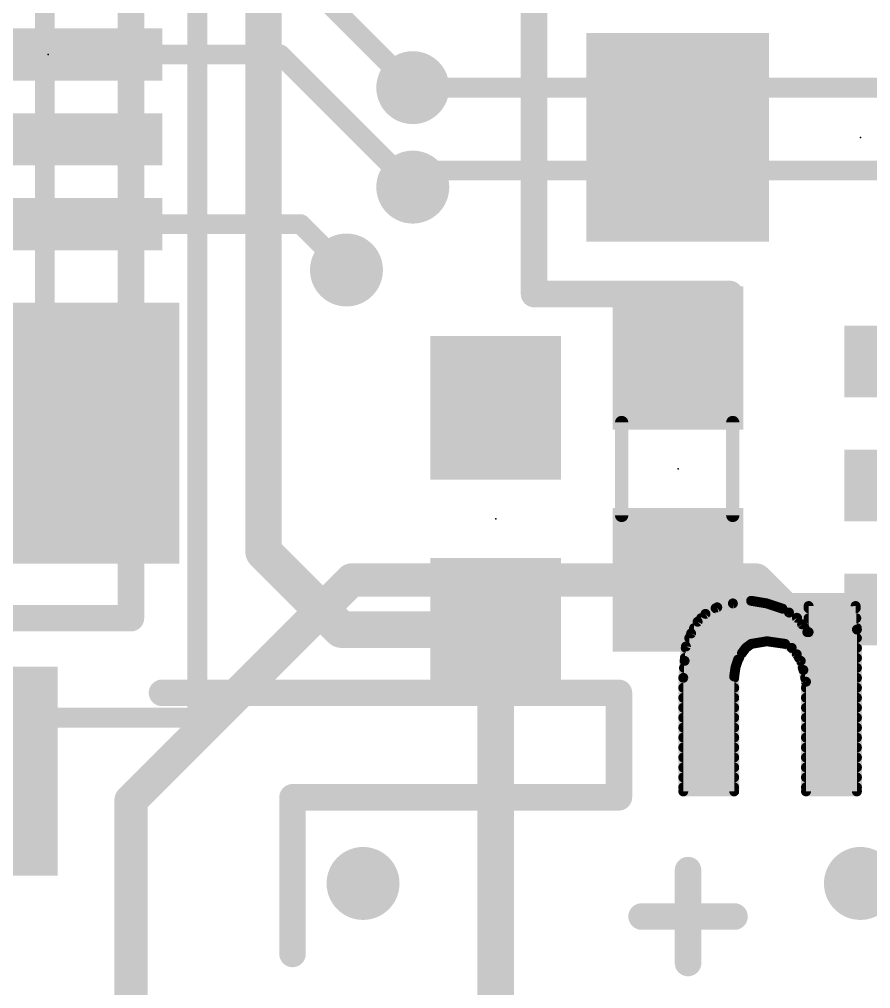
# Model space of a CAD drawing. Extents: x -34 to 73, y -65 to 31.
# Drawn here: x 3.72 to 10.24, y 13.16 to 20.59 of the extents above; entities that cross this region are included whole.
import ezdxf

# ---------------------------------------------------------------- set-up
doc = ezdxf.new("R2010")
doc.units = 0
for name, color, linetype in [('1', 12, 'CONTINUOUS'), ('16', 53, 'CONTINUOUS'), ('18', 110, 'CONTINUOUS'), ('21', 41, 'CONTINUOUS'), ('22', 40, 'CONTINUOUS'), ('23', 53, 'CONTINUOUS'), ('24', 53, 'CONTINUOUS'), ('51', 53, 'CONTINUOUS')]:
    doc.layers.add(name, color=color, linetype=linetype)

# ---------------------------------------------------------------- blocks, each defined once
blk = doc.blocks.new('RECT')
blk.add_solid([(-0.5, -0.5), (0.5, -0.5), (-0.5, 0.5), (0.5, 0.5)])
blk = doc.blocks.new('RECT208000X160000R100')
at = {"const_width": 0.5}
blk.add_lwpolyline([(0.4, 0), (0.4, 0, 0.4142), (0.15, 0.25), (-0.15, 0.25, 0.4142), (-0.4, 0), (-0.4, 0, 0.4142), (-0.15, -0.25), (0.15, -0.25, 0.4142)], format="xyb", close=True, dxfattribs=at)
blk.add_solid([(-0.1754, -0.0254), (0.1754, -0.0254), (-0.1754, 0.0254), (0.1754, 0.0254)])
blk = doc.blocks.new('ROUNDV')
at = {"const_width": 0.5}
blk.add_lwpolyline([(0, -0.25, 1), (0, 0.25, 1), (0, -0.25)], format="xyb", dxfattribs=at)

msp = doc.modelspace()

# ---------------------------------------------------------------- linework, layer by layer
at = {"layer": '1'}
for points, const_width in [([(5.08, 25.4), (5.08, 15.24)], 0.1524), ([(4.572, 24.892), (4.572, 16.002)], 0.2032), ([(5.827, 20.97), (6.731, 20.066)], 0.1524), ([(3.937, 20.32), (5.715, 20.32)], 0.1524), ([(5.715, 20.32), (6.731, 19.304)], 0.1524), ([(3.937, 19.02), (5.872, 19.02)], 0.1524), ([(6.223, 18.669), (5.872, 19.02)], 0.1524), ([(4.572, 14.605), (6.262, 16.295)], 0.254), ([(6.262, 16.295), (8.763, 16.295)], 0.254), ([(8.763, 16.295), (9.359, 16.295)], 0.254), ([(9.359, 16.295), (9.586, 16.068)], 0.254), ([(9.586, 16.068), (10.6379, 16.068)], 0.254), ([(4.572, 16.002), (0, 16.002)], 0.2032), ([(5.08, 15.24), (0, 15.24)], 0.1524), ([(4.572, 8.255), (4.572, 14.605)], 0.254)]:
    msp.add_lwpolyline(points, dxfattribs=dict(at, const_width=const_width))
for points, const_width in [([(3.937, 20.3581, 1), (3.937, 20.2819)], 0.0762), ([(5.7419, 20.3469, 1), (5.6881, 20.2931)], 0.0762), ([(5.715, 20.2819, 1), (5.715, 20.3581)], 0.0762), ([(6.7041, 20.0391, 1), (6.7579, 20.0929)], 0.0762), ([(6.7041, 19.2771, 1), (6.7579, 19.3309)], 0.0762), ([(3.937, 19.0581, 1), (3.937, 18.9819)], 0.0762), ([(5.8989, 19.0469, 1), (5.8451, 18.9931)], 0.0762), ([(5.872, 18.9819, 1), (5.872, 19.0581)], 0.0762), ([(6.1961, 18.6421, 1), (6.2499, 18.6959)], 0.0762), ([(6.262, 16.3585, 1), (6.262, 16.2315)], 0.127), ([(6.3069, 16.2501, 1), (6.2171, 16.3399)], 0.127), ([(8.763, 16.3585, 1), (8.763, 16.2315)], 0.127), ([(8.763, 16.2315, 1), (8.763, 16.3585)], 0.127), ([(9.4039, 16.3399, 1), (9.3141, 16.2501)], 0.127), ([(9.359, 16.2315, 1), (9.359, 16.3585)], 0.127), ([(9.586, 16.1315, 1), (9.586, 16.0045)], 0.127), ([(9.5411, 16.0231, 1), (9.6309, 16.1129)], 0.127), ([(4.5212, 16.002, 1), (4.6228, 16.002)], 0.1016), ([(4.572, 15.9512, 1), (4.572, 16.0528)], 0.1016), ([(5.08, 15.2019, 1), (5.08, 15.2781)], 0.0762), ([(5.0419, 15.24, 1), (5.1181, 15.24)], 0.0762), ([(4.6355, 14.605, 1), (4.5085, 14.605)], 0.127), ([(4.5271, 14.6499, 1), (4.6169, 14.5601)], 0.127)]:
    msp.add_lwpolyline(points, format="xyb", dxfattribs=dict(at, const_width=const_width))
at = {"layer": '16'}
for points, const_width in [([(5.08, 15.24), (5.08, 25.4)], 0.1524), ([(4.572, 16.002), (4.572, 24.892)], 0.2032), ([(5.588, 16.51), (5.588, 21.62)], 0.2794), ([(6.731, 20.066), (12.065, 20.066)], 0.1524), ([(6.858, 19.431), (6.731, 19.304)], 0.1524), ([(6.858, 19.431), (11.938, 19.431)], 0.1524), ([(6.184, 15.914), (5.588, 16.51)], 0.2794), ([(0, 16.002), (4.572, 16.002)], 0.2032), ([(7.366, 15.914), (6.184, 15.914)], 0.2794), ([(7.366, 15.914), (7.366, 12.827)], 0.2794), ([(0, 15.24), (5.08, 15.24)], 0.1524)]:
    msp.add_lwpolyline(points, dxfattribs=dict(at, const_width=const_width))
for points, const_width in [([(6.731, 20.1041, 1), (6.731, 20.0279)], 0.0762), ([(6.858, 19.4691, 1), (6.858, 19.3929)], 0.0762), ([(6.8849, 19.4041, 1), (6.8311, 19.4579)], 0.0762), ([(6.7041, 19.3309, 1), (6.7579, 19.2771)], 0.0762), ([(5.6374, 16.5594, 1), (5.5386, 16.4606)], 0.1397), ([(5.5182, 16.51, 1), (5.6578, 16.51)], 0.1397), ([(4.5212, 16.002, 1), (4.6228, 16.002)], 0.1016), ([(4.572, 15.9512, 1), (4.572, 16.0528)], 0.1016), ([(6.184, 15.9839, 1), (6.184, 15.8442)], 0.1397), ([(7.4359, 15.914, 1), (7.2962, 15.914)], 0.1397), ([(7.366, 15.8442, 1), (7.366, 15.9839)], 0.1397), ([(6.1346, 15.8646, 1), (6.2334, 15.9634)], 0.1397), ([(5.08, 15.2019, 1), (5.08, 15.2781)], 0.0762), ([(5.0419, 15.24, 1), (5.1181, 15.24)], 0.0762)]:
    msp.add_lwpolyline(points, format="xyb", dxfattribs=dict(at, const_width=const_width))
at = {"layer": '21', "const_width": 0.2032}
for points in [[(8.31, 15.43), (4.81, 15.43)], [(8.31, 14.63), (8.31, 15.43)], [(5.81, 13.43), (5.81, 14.63)], [(5.81, 14.63), (8.31, 14.63)], [(8.8395, 14.0724), (8.8395, 13.3605)], [(8.4836, 13.7165), (9.1954, 13.7165)]]:
    msp.add_lwpolyline(points, dxfattribs=at)
at = {"layer": '21', "const_width": 0.1016}
for points in [[(4.81, 15.4808, 1), (4.81, 15.3792)], [(8.3608, 15.43, 1), (8.2592, 15.43)], [(8.31, 15.3792, 1), (8.31, 15.4808)], [(5.8608, 14.63, 1), (5.7592, 14.63)], [(5.81, 14.6808, 1), (5.81, 14.5792)], [(8.31, 14.5792, 1), (8.31, 14.6808)], [(8.2592, 14.63, 1), (8.3608, 14.63)], [(8.8903, 14.0724, 1), (8.7887, 14.0724)], [(8.4836, 13.7673, 1), (8.4836, 13.6657)], [(9.1954, 13.6657, 1), (9.1954, 13.7673)], [(5.7592, 13.43, 1), (5.8608, 13.43)], [(8.7887, 13.3605, 1), (8.8903, 13.3605)]]:
    msp.add_lwpolyline(points, format="xyb", dxfattribs=at)
at = {"layer": '22', "const_width": 0.0762}
for points in [[(9.063, 16.085), (8.973, 16.035)], [(9.0508, 16.0782), (9.5534, 16.0782)], [(9.183, 16.115), (9.063, 16.085)], [(9.323, 16.135), (9.183, 16.115)], [(9.383, 16.125), (9.323, 16.135)], [(9.443, 16.115), (9.383, 16.125)], [(9.503, 16.095), (9.443, 16.115)], [(9.563, 16.075), (9.503, 16.095)], [(9.613, 16.045), (9.563, 16.075)], [(10.123, 16.095), (9.763, 16.095)], [(9.763, 16.095), (9.763, 15.895)], [(9.763, 16.0782), (10.1239, 16.0782)], [(10.133, 15.915), (10.123, 16.095)], [(8.973, 16.035), (8.913, 15.975)], [(8.94, 16.002), (9.6754, 16.002)], [(9.673, 16.005), (9.613, 16.045)], [(9.713, 15.955), (9.673, 16.005)], [(9.763, 16.002), (10.1282, 16.002)], [(8.913, 15.975), (8.863, 15.885)], [(8.8857, 15.9258), (9.7325, 15.9258)], [(9.753, 15.895), (9.713, 15.955)], [(9.763, 15.9258), (10.1324, 15.9258)], [(8.863, 15.885), (8.823, 15.785)], [(9.763, 15.895), (9.753, 15.895)], [(10.133, 14.675), (10.133, 15.915)], [(8.823, 15.785), (8.813, 15.675)], [(8.8488, 15.8496), (10.133, 15.8496)], [(9.283, 15.775), (9.323, 15.805)], [(9.323, 15.805), (9.383, 15.815)], [(9.383, 15.815), (9.443, 15.825)], [(9.443, 15.825), (9.513, 15.815)], [(9.513, 15.815), (9.583, 15.805)], [(9.583, 15.805), (9.633, 15.775)], [(8.8219, 15.7734), (9.2818, 15.7734)], [(9.223, 15.685), (9.253, 15.735)], [(9.253, 15.735), (9.283, 15.775)], [(9.633, 15.775), (9.673, 15.725)], [(9.6343, 15.7734), (10.133, 15.7734)], [(9.673, 15.725), (9.703, 15.675)], [(8.813, 15.675), (8.803, 15.545)], [(8.815, 15.6972), (9.2303, 15.6972)], [(9.203, 15.625), (9.223, 15.685)], [(9.6897, 15.6972), (10.133, 15.6972)], [(9.703, 15.675), (9.723, 15.605)], [(8.8088, 15.621), (9.2024, 15.621)], [(9.193, 15.555), (9.203, 15.625)], [(9.193, 14.675), (9.193, 15.555)], [(9.7184, 15.621), (10.133, 15.621)], [(9.723, 15.605), (9.743, 15.515)], [(8.803, 15.545), (8.803, 14.675)], [(8.803, 15.5448), (9.193, 15.5448)], [(9.7364, 15.5448), (10.133, 15.5448)], [(9.743, 15.515), (9.743, 14.675)], [(8.803, 15.4686), (9.193, 15.4686)], [(9.743, 15.4686), (10.133, 15.4686)], [(8.803, 15.3924), (9.193, 15.3924)], [(9.743, 15.3924), (10.133, 15.3924)], [(8.803, 15.3162), (9.193, 15.3162)], [(9.743, 15.3162), (10.133, 15.3162)], [(8.803, 15.24), (9.193, 15.24)], [(9.743, 15.24), (10.133, 15.24)], [(8.803, 15.1638), (9.193, 15.1638)], [(9.743, 15.1638), (10.133, 15.1638)], [(8.803, 15.0876), (9.193, 15.0876)], [(9.743, 15.0876), (10.133, 15.0876)], [(8.803, 15.0114), (9.193, 15.0114)], [(9.743, 15.0114), (10.133, 15.0114)], [(8.803, 14.9352), (9.193, 14.9352)], [(9.743, 14.9352), (10.133, 14.9352)], [(8.803, 14.859), (9.193, 14.859)], [(9.743, 14.859), (10.133, 14.859)], [(8.803, 14.7828), (9.193, 14.7828)], [(9.743, 14.7828), (10.133, 14.7828)], [(8.803, 14.7066), (9.193, 14.7066)], [(8.803, 14.675), (9.193, 14.675)], [(9.743, 14.7066), (10.133, 14.7066)], [(9.743, 14.675), (10.133, 14.675)]]:
    msp.add_lwpolyline(points, dxfattribs=at)
at = {"layer": '22', "const_width": 0.0381}
for points in [[(9.0508, 16.0973, 1), (9.0508, 16.0592)], [(9.0584, 16.1035, 1), (9.0676, 16.0665)], [(9.0723, 16.0683, 1), (9.0537, 16.1017)], [(9.1803, 16.1339, 1), (9.1857, 16.0961)], [(9.1876, 16.0965, 1), (9.1784, 16.1335)], [(9.3261, 16.1538, 1), (9.3199, 16.1162)], [(9.3257, 16.1161, 1), (9.3203, 16.1539)], [(9.3861, 16.1438, 1), (9.3799, 16.1062)], [(9.3799, 16.1062, 1), (9.3861, 16.1438)], [(9.449, 16.1331, 1), (9.437, 16.0969)], [(9.4399, 16.0962, 1), (9.4461, 16.1338)], [(9.509, 16.1131, 1), (9.497, 16.0769)], [(9.497, 16.0769, 1), (9.509, 16.1131)], [(9.5728, 16.0913, 1), (9.5532, 16.0587)], [(9.5534, 16.0592, 1), (9.5534, 16.0973)], [(9.557, 16.0569, 1), (9.569, 16.0931)], [(9.782, 16.095, 1), (9.7439, 16.095)], [(9.763, 16.1141, 1), (9.763, 16.076)], [(9.763, 16.0973, 1), (9.763, 16.0592)], [(10.142, 16.0961, 1), (10.104, 16.0939)], [(10.123, 16.076, 1), (10.123, 16.1141)], [(10.1239, 16.0592, 1), (10.1239, 16.0973)], [(8.94, 16.0211, 1), (8.94, 15.983)], [(8.9637, 16.0517, 1), (8.9823, 16.0183)], [(8.9865, 16.0215, 1), (8.9595, 16.0485)], [(9.6236, 16.0609, 1), (9.6024, 16.0291)], [(9.6032, 16.0287, 1), (9.6228, 16.0613)], [(9.6879, 16.0169, 1), (9.6581, 15.9931)], [(9.6624, 15.9891, 1), (9.6836, 16.0209)], [(9.6754, 15.983, 1), (9.6754, 16.0211)], [(9.763, 16.0211, 1), (9.763, 15.983)], [(10.1282, 15.983, 1), (10.1282, 16.0211)], [(8.8857, 15.9449, 1), (8.8857, 15.9068)], [(8.8995, 15.9885, 1), (8.9265, 15.9615)], [(8.9297, 15.9657, 1), (8.8963, 15.9843)], [(9.7289, 15.9656, 1), (9.6971, 15.9444)], [(9.6981, 15.9431, 1), (9.7279, 15.9669)], [(9.7325, 15.9068, 1), (9.7325, 15.9449)], [(9.763, 15.9449, 1), (9.763, 15.9068)], [(10.1324, 15.9068, 1), (10.1324, 15.9449)], [(8.8463, 15.8943, 1), (8.8797, 15.8757)], [(8.8807, 15.8779, 1), (8.8453, 15.8921)], [(9.753, 15.9141, 1), (9.753, 15.876)], [(9.7371, 15.8844, 1), (9.7689, 15.9056)], [(9.7439, 15.895, 1), (9.782, 15.895)], [(9.763, 15.876, 1), (9.763, 15.9141)], [(10.114, 15.9139, 1), (10.152, 15.9161)], [(10.1521, 15.915, 1), (10.114, 15.915)], [(8.842, 15.7833, 1), (8.804, 15.7867)], [(8.8488, 15.8687, 1), (8.8488, 15.8306)], [(9.3199, 15.8238, 1), (9.3261, 15.7862)], [(9.3344, 15.7898, 1), (9.3116, 15.8202)], [(9.3799, 15.8338, 1), (9.3861, 15.7962)], [(9.3861, 15.7962, 1), (9.3799, 15.8338)], [(9.4457, 15.8439, 1), (9.4403, 15.8061)], [(9.4461, 15.8062, 1), (9.4399, 15.8438)], [(9.5157, 15.8339, 1), (9.5103, 15.7961)], [(9.5103, 15.7961, 1), (9.5157, 15.8339)], [(9.5928, 15.8213, 1), (9.5732, 15.7887)], [(9.5803, 15.7861, 1), (9.5857, 15.8239)], [(10.133, 15.8306, 1), (10.133, 15.8687)], [(8.8219, 15.7925, 1), (8.8219, 15.7544)], [(8.8053, 15.7921, 1), (8.8407, 15.7779)], [(9.2378, 15.7464, 1), (9.2682, 15.7236)], [(9.2693, 15.7252, 1), (9.2367, 15.7448)], [(9.2716, 15.7902, 1), (9.2944, 15.7598)], [(9.2982, 15.7636, 1), (9.2678, 15.7864)], [(9.2818, 15.7544, 1), (9.2818, 15.7925)], [(9.6479, 15.7869, 1), (9.6181, 15.7631)], [(9.6343, 15.7925, 1), (9.6343, 15.7544)], [(9.6232, 15.7587, 1), (9.6428, 15.7913)], [(9.6893, 15.7348, 1), (9.6567, 15.7152)], [(9.6581, 15.7131, 1), (9.6879, 15.7369)], [(10.133, 15.7544, 1), (10.133, 15.7925)], [(8.794, 15.6767, 1), (8.832, 15.6733)], [(8.832, 15.6735, 1), (8.794, 15.6765)], [(8.815, 15.7163, 1), (8.815, 15.6782)], [(9.2067, 15.6948, 1), (9.2393, 15.6752)], [(9.2411, 15.679, 1), (9.2049, 15.691)], [(9.2303, 15.6782, 1), (9.2303, 15.7163)], [(9.6897, 15.7163, 1), (9.6897, 15.6782)], [(9.7213, 15.6802, 1), (9.6847, 15.6698)], [(9.6867, 15.6652, 1), (9.7193, 15.6848)], [(10.133, 15.6782, 1), (10.133, 15.7163)], [(8.8088, 15.6401, 1), (8.8088, 15.602)], [(9.212, 15.555, 1), (9.1739, 15.555)], [(9.1849, 15.631, 1), (9.2211, 15.619)], [(9.2219, 15.6223, 1), (9.1841, 15.6277)], [(9.2024, 15.602, 1), (9.2024, 15.6401)], [(9.7184, 15.6401, 1), (9.7184, 15.602)], [(9.7416, 15.6091, 1), (9.7044, 15.6009)], [(9.7047, 15.5998, 1), (9.7413, 15.6102)], [(10.133, 15.602, 1), (10.133, 15.6401)], [(8.803, 15.5639, 1), (8.803, 15.5258)], [(8.784, 15.5465, 1), (8.822, 15.5435)], [(8.8221, 15.545, 1), (8.784, 15.545)], [(9.1741, 15.5577, 1), (9.2119, 15.5523)], [(9.193, 15.5258, 1), (9.193, 15.5639)], [(9.7364, 15.5639, 1), (9.7364, 15.5258)], [(9.7621, 15.515, 1), (9.724, 15.515)], [(9.7244, 15.5109, 1), (9.7616, 15.5191)], [(10.133, 15.5258, 1), (10.133, 15.5639)], [(8.803, 15.4877, 1), (8.803, 15.4496)], [(9.193, 15.4496, 1), (9.193, 15.4877)], [(9.743, 15.4877, 1), (9.743, 15.4496)], [(10.133, 15.4496, 1), (10.133, 15.4877)], [(8.803, 15.4115, 1), (8.803, 15.3734)], [(9.193, 15.3734, 1), (9.193, 15.4115)], [(9.743, 15.4115, 1), (9.743, 15.3734)], [(10.133, 15.3734, 1), (10.133, 15.4115)], [(8.803, 15.3353, 1), (8.803, 15.2972)], [(9.193, 15.2972, 1), (9.193, 15.3353)], [(9.743, 15.3353, 1), (9.743, 15.2972)], [(10.133, 15.2972, 1), (10.133, 15.3353)], [(8.803, 15.2591, 1), (8.803, 15.221)], [(9.193, 15.221, 1), (9.193, 15.2591)], [(9.743, 15.2591, 1), (9.743, 15.221)], [(10.133, 15.221, 1), (10.133, 15.2591)], [(8.803, 15.1829, 1), (8.803, 15.1448)], [(9.193, 15.1448, 1), (9.193, 15.1829)], [(9.743, 15.1829, 1), (9.743, 15.1448)], [(10.133, 15.1448, 1), (10.133, 15.1829)], [(8.803, 15.1067, 1), (8.803, 15.0686)], [(9.193, 15.0686, 1), (9.193, 15.1067)], [(9.743, 15.1067, 1), (9.743, 15.0686)], [(10.133, 15.0686, 1), (10.133, 15.1067)], [(8.803, 15.0305, 1), (8.803, 14.9924)], [(9.193, 14.9924, 1), (9.193, 15.0305)], [(9.743, 15.0305, 1), (9.743, 14.9924)], [(10.133, 14.9924, 1), (10.133, 15.0305)], [(8.803, 14.9543, 1), (8.803, 14.9162)], [(9.193, 14.9162, 1), (9.193, 14.9543)], [(9.743, 14.9543, 1), (9.743, 14.9162)], [(10.133, 14.9162, 1), (10.133, 14.9543)], [(8.803, 14.878, 1), (8.803, 14.8399)], [(9.193, 14.8399, 1), (9.193, 14.878)], [(9.743, 14.878, 1), (9.743, 14.8399)], [(10.133, 14.8399, 1), (10.133, 14.878)], [(8.803, 14.8018, 1), (8.803, 14.7637)], [(9.193, 14.7637, 1), (9.193, 14.8018)], [(9.743, 14.8018, 1), (9.743, 14.7637)], [(10.133, 14.7637, 1), (10.133, 14.8018)], [(8.803, 14.7256, 1), (8.803, 14.6875)], [(8.803, 14.6941, 1), (8.803, 14.656)], [(9.193, 14.6875, 1), (9.193, 14.7256)], [(9.193, 14.656, 1), (9.193, 14.6941)], [(9.743, 14.7256, 1), (9.743, 14.6875)], [(9.743, 14.6941, 1), (9.743, 14.656)], [(10.133, 14.6875, 1), (10.133, 14.7256)], [(10.133, 14.656, 1), (10.133, 14.6941)], [(8.784, 14.675, 1), (8.8221, 14.675)], [(9.1739, 14.675, 1), (9.212, 14.675)], [(9.724, 14.675, 1), (9.7621, 14.675)], [(10.114, 14.675, 1), (10.1521, 14.675)]]:
    msp.add_lwpolyline(points, format="xyb", dxfattribs=at)
at = {"layer": '23'}
for p in [(3.937, 20.32), (10.16, 19.685), (8.763, 17.145)]:
    msp.add_point(p, dxfattribs=at)
at = {"layer": '24'}
msp.add_point((7.366, 16.764), dxfattribs=at)
at = {"layer": '51'}
for points, const_width in [([(3.912, 16.57), (3.912, 24.07)], 0.1524), ([(7.66, 18.485), (7.66, 20.885)], 0.2032), ([(9.16, 18.485), (7.66, 18.485)], 0.2032), ([(8.331, 16.789), (8.331, 17.501)], 0.1016), ([(9.182, 16.789), (9.182, 17.501)], 0.1016), ([(-1.088, 16.57), (3.912, 16.57)], 0.1524)]:
    msp.add_lwpolyline(points, dxfattribs=dict(at, const_width=const_width))
for points, const_width in [([(7.66, 18.5358, 1), (7.66, 18.4342)], 0.1016), ([(9.16, 18.4342, 1), (9.16, 18.5358)], 0.1016), ([(7.6092, 18.485, 1), (7.7108, 18.485)], 0.1016), ([(8.3564, 17.501, 1), (8.3056, 17.501)], 0.0508), ([(9.2074, 17.501, 1), (9.1566, 17.501)], 0.0508), ([(8.3056, 16.789, 1), (8.3564, 16.789)], 0.0508), ([(9.1566, 16.789, 1), (9.2074, 16.789)], 0.0508), ([(3.912, 16.5319, 1), (3.912, 16.6081)], 0.0762), ([(3.8739, 16.57, 1), (3.9501, 16.57)], 0.0762)]:
    msp.add_lwpolyline(points, format="xyb", dxfattribs=dict(at, const_width=const_width))

# ---------------------------------------------------------------- block references
at = {"layer": '1'}
for p, xscale, yscale in [((3.937, 20.32), 1.75, 0.4), ((3.937, 19.67), 1.75, 0.4), ((3.937, 19.02), 1.75, 0.4), ((4.212, 17.42), 1.46, 2)]:
    msp.add_blockref('RECT', p, dxfattribs=dict(at, xscale=xscale, yscale=yscale))
for p, xscale, yscale, rotation in [((8.76, 19.685), 1.6, 1.4, 90), ((10.6379, 17.968), 0.55, 1.2, 270), ((10.6379, 17.018), 0.55, 1.2, 270), ((10.6379, 16.068), 0.55, 1.2, 270), ((2.31, 14.83), 3.4, 1.6, 180)]:
    msp.add_blockref('RECT', p, dxfattribs=dict(at, xscale=xscale, yscale=yscale, rotation=rotation))
at = {"layer": '1', "xscale": 1.1, "rotation": 90}
for p in [(8.763, 17.995), (8.763, 16.295)]:
    msp.add_blockref('RECT', p, dxfattribs=at)
at = {"layer": '16'}
msp.add_blockref('RECT208000X160000R100', (4.132, 17.89), dxfattribs=at)
at = {"layer": '16', "xscale": 1.1, "rotation": 270}
for p in [(7.366, 17.614), (7.366, 15.914)]:
    msp.add_blockref('RECT', p, dxfattribs=at)
at = {"layer": '18', "xscale": 0.5588, "yscale": 0.5588}
for p in [(6.731, 20.066), (6.731, 20.066), (6.731, 19.304), (6.731, 19.304), (6.223, 18.669), (6.223, 18.669), (6.35, 13.97), (6.35, 13.97), (10.16, 13.97), (10.16, 13.97)]:
    msp.add_blockref('ROUNDV', p, dxfattribs=at)
at = {"layer": '51', "xscale": 0.5001, "yscale": 0.95, "rotation": 90}
for p in [(8.7579, 17.7253), (8.7579, 16.5569)]:
    msp.add_blockref('RECT', p, dxfattribs=at)

doc.saveas('drawing.dxf')
